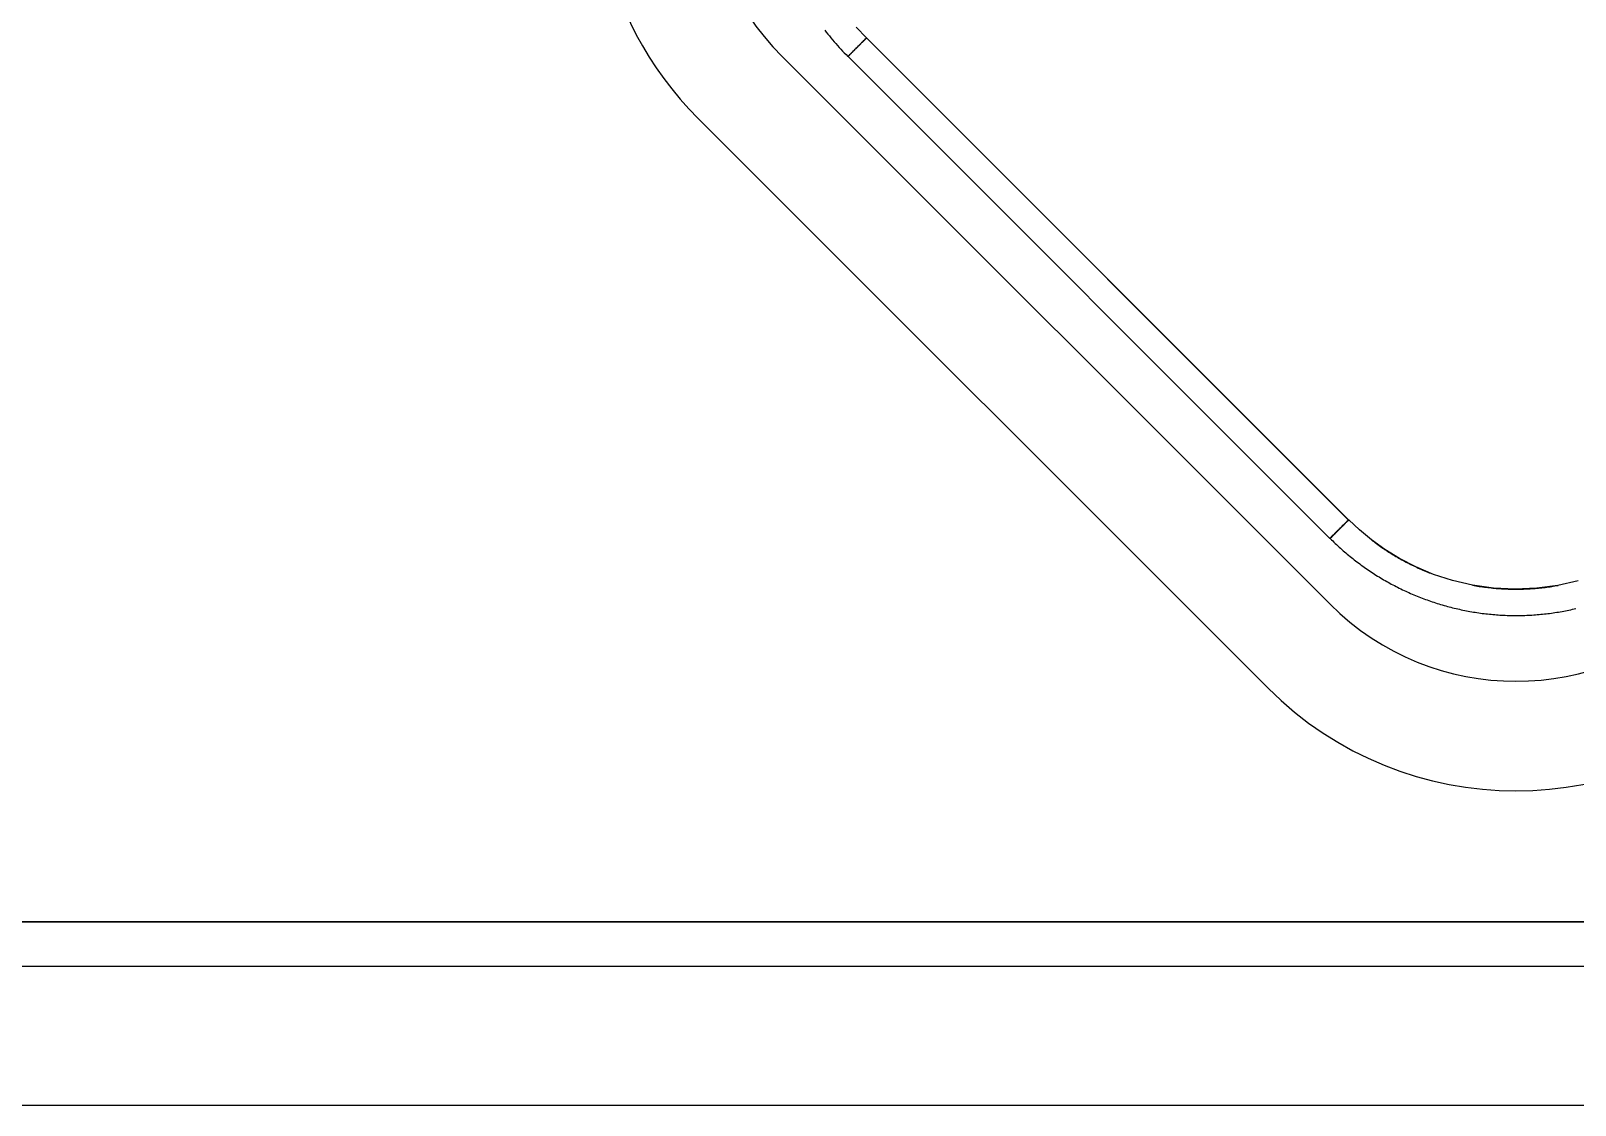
# Paper-space layout 'Sample Network Drawing - A1 Sheet' of a CAD drawing. Extents: x 49 to 806, y 22 to 564.
# Drawn here: x 720.299 to 722.06, y 240.967 to 242.193 of the extents above; entities that cross this region are included whole.
import ezdxf

# ---------------------------------------------------------------- set-up
doc = ezdxf.new("R2010")
doc.units = 0
doc.layers.add('N-EQPM', color=4, linetype='Continuous', lineweight=25)

psp = doc.layouts.new('Sample Network Drawing - A1 Sheet')

# ---------------------------------------------------------------- linework, layer by layer
at = {"layer": 'N-EQPM'}
for p, q in [((721.2519, 242.1852), (721.8019, 241.6352)), ((721.7807, 241.539), (721.1557, 242.164)), ((721.71, 241.4433), (721.06, 242.0933)), ((723.8428, 241.1761), (720.1428, 241.1761)), ((719.8928, 241.1261), (724.0928, 241.1261))]:
    psp.add_line(p, q, dxfattribs=at)
at = {"layer": 'N-EQPM', "flags": 128}
for points in [[(721.2043, 242.1941), (721.2061, 242.1919), (721.2078, 242.1896), (721.2096, 242.1874), (721.2114, 242.1852), (721.2132, 242.183), (721.2151, 242.1808), (721.217, 242.1787), (721.2188, 242.1765), (721.2208, 242.1744), (721.2227, 242.1723), (721.2246, 242.1702), (721.2266, 242.1681), (721.2286, 242.1661), (721.2306, 242.164), (721.2307, 242.1641), (721.2307, 242.1641), (721.2308, 242.1642), (721.2308, 242.1643), (721.231, 242.1644), (721.2311, 242.1645), (721.2312, 242.1647), (721.2314, 242.1648), (721.2316, 242.165), (721.2318, 242.1652), (721.232, 242.1654), (721.2322, 242.1656), (721.2325, 242.1659), (721.2328, 242.1662), (721.233, 242.1665), (721.2333, 242.1668), (721.2337, 242.1671), (721.234, 242.1674), (721.2343, 242.1678), (721.2347, 242.1682), (721.2351, 242.1686), (721.2355, 242.1689), (721.2359, 242.1694), (721.2364, 242.1698), (721.2368, 242.1703), (721.2373, 242.1707), (721.2378, 242.1712), (721.2382, 242.1717), (721.2387, 242.1722), (721.2392, 242.1727), (721.2397, 242.1732), (721.2403, 242.1737), (721.2408, 242.1743), (721.2414, 242.1748), (721.242, 242.1754), (721.2425, 242.176), (721.2431, 242.1766), (721.2437, 242.1771), (721.2443, 242.1777), (721.2449, 242.1783), (721.2455, 242.1789), (721.2461, 242.1795), (721.2467, 242.1802), (721.2474, 242.1808), (721.248, 242.1814), (721.2486, 242.1821), (721.2493, 242.1827), (721.2499, 242.1833), (721.2505, 242.184), (721.2512, 242.1846), (721.2518, 242.1853), (721.2402, 242.1976)], [(721.8015, 241.6352), (721.2521, 242.1852)], [(721.231, 242.164), (721.7804, 241.6141)], [(722.0636, 241.5656), (722.0405, 241.5604), (722.0164, 241.5572), (721.9917, 241.5561), (721.9671, 241.5574), (721.9431, 241.5608), (721.9203, 241.5661), (721.8987, 241.5731), (721.8786, 241.5815), (721.86, 241.5911), (721.8431, 241.6016), (721.8278, 241.6126), (721.8142, 241.6238), (721.8021, 241.6352), (721.8016, 241.6348), (721.8012, 241.6343), (721.8007, 241.6339), (721.8003, 241.6334), (721.7998, 241.633), (721.7994, 241.6325), (721.7989, 241.6321), (721.7985, 241.6317), (721.798, 241.6312), (721.7976, 241.6308), (721.7972, 241.6303), (721.7967, 241.6299), (721.7963, 241.6294), (721.7959, 241.629), (721.7955, 241.6286), (721.795, 241.6282), (721.7946, 241.6277), (721.7942, 241.6273), (721.7938, 241.6269), (721.7933, 241.6265), (721.7929, 241.6261), (721.7925, 241.6257), (721.7921, 241.6253), (721.7917, 241.6249), (721.7913, 241.6245), (721.791, 241.6241), (721.7906, 241.6237), (721.7902, 241.6234), (721.7898, 241.623), (721.7895, 241.6226), (721.7891, 241.6223), (721.7888, 241.6219), (721.7884, 241.6215), (721.7881, 241.6212), (721.7877, 241.6209), (721.7874, 241.6205), (721.7871, 241.6202), (721.7868, 241.6199), (721.7865, 241.6196), (721.7862, 241.6193), (721.7859, 241.619), (721.7856, 241.6187), (721.7853, 241.6184), (721.785, 241.6182), (721.7848, 241.6179), (721.7845, 241.6177), (721.7843, 241.6174), (721.784, 241.6172), (721.7838, 241.6169), (721.7836, 241.6167), (721.7834, 241.6165), (721.7831, 241.6163), (721.7829, 241.6161), (721.7828, 241.6159), (721.7826, 241.6157), (721.7824, 241.6156), (721.7823, 241.6154), (721.7821, 241.6152), (721.7819, 241.6151), (721.7818, 241.6149), (721.7817, 241.6148), (721.7816, 241.6147), (721.7815, 241.6146), (721.7814, 241.6145), (721.7813, 241.6144), (721.7812, 241.6143), (721.7811, 241.6143), (721.7811, 241.6142), (721.781, 241.6141), (721.781, 241.6141), (721.7809, 241.6141), (721.7809, 241.614), (721.7809, 241.614), (721.7823, 241.6126), (721.7838, 241.6112), (721.7852, 241.6098), (721.7867, 241.6084), (721.7882, 241.607), (721.7897, 241.6056), (721.7912, 241.6042), (721.7927, 241.6028), (721.7942, 241.6015), (721.7957, 241.6001), (721.7972, 241.5988), (721.7988, 241.5975), (721.8003, 241.5962), (721.8019, 241.5949), (721.8035, 241.5936), (721.805, 241.5923), (721.8066, 241.5911), (721.8082, 241.5898), (721.8098, 241.5886), (721.8114, 241.5873), (721.813, 241.5861), (721.8147, 241.5849), (721.8163, 241.5837), (721.818, 241.5825), (721.8196, 241.5813), (721.8213, 241.5801), (721.8229, 241.579), (721.8246, 241.5778), (721.8263, 241.5767), (721.828, 241.5756), (721.8297, 241.5745), (721.8314, 241.5734), (721.8331, 241.5723), (721.8348, 241.5712), (721.8366, 241.5701), (721.8383, 241.5691), (721.84, 241.5681), (721.8418, 241.567), (721.8435, 241.566), (721.8453, 241.565), (721.8471, 241.564), (721.8488, 241.563), (721.8506, 241.562), (721.8524, 241.5611), (721.8542, 241.5602), (721.856, 241.5592), (721.8578, 241.5583), (721.8596, 241.5574), (721.8615, 241.5565), (721.8633, 241.5556), (721.8651, 241.5547), (721.867, 241.5539), (721.8688, 241.553), (721.8707, 241.5522), (721.8725, 241.5514), (721.8744, 241.5506), (721.8762, 241.5498), (721.8781, 241.549), (721.88, 241.5482), (721.8819, 241.5475), (721.8838, 241.5467), (721.8856, 241.546), (721.8875, 241.5453), (721.8895, 241.5445), (721.8914, 241.5439), (721.8933, 241.5432), (721.8952, 241.5425), (721.8971, 241.5419), (721.899, 241.5412), (721.901, 241.5406), (721.9029, 241.54), (721.9048, 241.5394), (721.9068, 241.5388), (721.9087, 241.5382), (721.9107, 241.5376), (721.9126, 241.5371), (721.9146, 241.5365), (721.9165, 241.536), (721.9185, 241.5355), (721.9205, 241.535), (721.9224, 241.5345), (721.9244, 241.5341), (721.9264, 241.5336), (721.9284, 241.5332), (721.9304, 241.5327), (721.9323, 241.5323), (721.9343, 241.5319), (721.9363, 241.5315), (721.9383, 241.5311), (721.9403, 241.5308), (721.9423, 241.5304), (721.9443, 241.5301), (721.9463, 241.5298), (721.9483, 241.5295), (721.9503, 241.5292), (721.9523, 241.5289), (721.9543, 241.5286), (721.9564, 241.5284), (721.9584, 241.5281), (721.9604, 241.5279), (721.9624, 241.5277), (721.9644, 241.5275), (721.9664, 241.5273), (721.9685, 241.5271), (721.9705, 241.527), (721.9725, 241.5268), (721.9745, 241.5267), (721.9766, 241.5266), (721.9786, 241.5265), (721.9806, 241.5264), (721.9826, 241.5263), (721.9847, 241.5263), (721.9867, 241.5262), (721.9887, 241.5262), (721.9908, 241.5262), (721.9928, 241.5262), (721.9948, 241.5262), (721.9968, 241.5262), (721.9989, 241.5262), (722.0009, 241.5263), (722.0029, 241.5263), (722.005, 241.5264), (722.007, 241.5265), (722.009, 241.5266), (722.011, 241.5267), (722.0131, 241.5268), (722.0151, 241.527), (722.0171, 241.5271), (722.0191, 241.5273), (722.0212, 241.5275), (722.0232, 241.5277), (722.0252, 241.5279), (722.0272, 241.5281), (722.0292, 241.5284), (722.0312, 241.5286), (722.0332, 241.5289), (722.0352, 241.5292), (722.0373, 241.5295), (722.0393, 241.5298), (722.0413, 241.5301), (722.0433, 241.5304), (722.0453, 241.5308), (722.0473, 241.5311), (722.0493, 241.5315), (722.0512, 241.5319), (722.0532, 241.5323), (722.0552, 241.5327), (722.0572, 241.5332), (722.0592, 241.5336), (722.0612, 241.5341)], [(721.8277, 241.6127), (721.8292, 241.6115), (721.8307, 241.6104), (721.8322, 241.6092), (721.8337, 241.6081), (721.8353, 241.607), (721.8368, 241.6059), (721.8383, 241.6048), (721.8399, 241.6037), (721.8415, 241.6027), (721.843, 241.6016), (721.8446, 241.6006), (721.8462, 241.5995), (721.8478, 241.5985), (721.8494, 241.5975), (721.851, 241.5965), (721.8526, 241.5955), (721.8542, 241.5945), (721.8559, 241.5935), (721.8575, 241.5926), (721.8591, 241.5916), (721.8608, 241.5907), (721.8624, 241.5898), (721.8641, 241.5889), (721.8658, 241.588), (721.8675, 241.587), (721.8692, 241.5862), (721.8709, 241.5853), (721.8727, 241.5844), (721.8744, 241.5835), (721.8761, 241.5827), (721.8779, 241.5819), (721.8796, 241.5811), (721.8814, 241.5802), (721.8832, 241.5795), (721.8849, 241.5787), (721.8867, 241.5779), (721.8885, 241.5772), (721.8903, 241.5764), (721.8921, 241.5757), (721.8939, 241.575), (721.8957, 241.5743), (721.8975, 241.5736), (721.8993, 241.5729)], [(721.9431, 241.5608), (721.945, 241.5604), (721.947, 241.5601), (721.9489, 241.5597), (721.9508, 241.5594), (721.9528, 241.5591), (721.9547, 241.5589), (721.9567, 241.5586), (721.9586, 241.5583), (721.9606, 241.5581), (721.9625, 241.5579), (721.9644, 241.5576), (721.9664, 241.5574), (721.9684, 241.5573), (721.9703, 241.5571), (721.9723, 241.5569), (721.9742, 241.5568), (721.9762, 241.5567), (721.9781, 241.5565), (721.9801, 241.5564), (721.9821, 241.5564), (721.984, 241.5563), (721.986, 241.5562), (721.988, 241.5562), (721.9899, 241.5562), (721.9919, 241.5561), (721.9938, 241.5561), (721.9957, 241.5562), (721.9976, 241.5562), (721.9995, 241.5562), (722.0014, 241.5563), (722.0033, 241.5564), (722.0052, 241.5564), (722.0071, 241.5565), (722.009, 241.5566), (722.0109, 241.5568), (722.0128, 241.5569), (722.0147, 241.557), (722.0166, 241.5572), (722.0185, 241.5574), (722.0204, 241.5576), (722.0223, 241.5578), (722.0241, 241.558), (722.026, 241.5582), (722.0279, 241.5584), (722.0298, 241.5587), (722.0317, 241.559), (722.0336, 241.5593), (722.0354, 241.5595), (722.0373, 241.5599), (722.0392, 241.5602), (722.0411, 241.5605)], [(723.8402, 241.1765), (720.1442, 241.1765), (720.1442, 241.3269), (720.1442, 241.4766), (719.5617, 241.4766), (719.4805, 241.4335), (719.3951, 241.402), (719.306, 241.3832), (719.2157, 241.3772), (719.1247, 241.3832), (719.0356, 241.402), (718.9502, 241.4335), (718.8696, 241.4766), (718.1417, 241.4766), (718.1798, 241.222), (718.2204, 240.9674), (725.93, 240.9674)]]:
    psp.add_lwpolyline(points, dxfattribs=at)
psp.add_lwpolyline([(721.8015, 241.6352), (721.2521, 242.1852), (721.2514, 242.1845), (721.2507, 242.1838), (721.2499, 242.183), (721.2492, 242.1823), (721.2485, 242.1816), (721.2477, 242.1808), (721.247, 242.1801), (721.2463, 242.1794), (721.2456, 242.1787), (721.2449, 242.1779), (721.2442, 242.1773), (721.2435, 242.1766), (721.2428, 242.1759), (721.2422, 242.1753), (721.2415, 242.1746), (721.2409, 242.174), (721.2403, 242.1733), (721.2397, 242.1728), (721.2391, 242.1722), (721.2385, 242.1716), (721.238, 242.171), (721.2374, 242.1705), (721.2369, 242.1699), (721.2364, 242.1695), (721.2359, 242.169), (721.2355, 242.1685), (721.235, 242.1681), (721.2346, 242.1676), (721.2341, 242.1672), (721.2338, 242.1669), (721.2334, 242.1665), (721.2331, 242.1662), (721.2328, 242.1659), (721.2325, 242.1656), (721.2322, 242.1653), (721.232, 242.1651), (721.2318, 242.1648), (721.2316, 242.1647), (721.2314, 242.1645), (721.2313, 242.1643), (721.2312, 242.1642), (721.2311, 242.1641), (721.231, 242.1641), (721.231, 242.164), (721.7804, 241.6141), (721.7804, 241.6141), (721.7805, 241.6142), (721.7806, 241.6143), (721.7807, 241.6144), (721.7808, 241.6145), (721.781, 241.6147), (721.7812, 241.6149), (721.7814, 241.6151), (721.7816, 241.6153), (721.7819, 241.6156), (721.7822, 241.6159), (721.7825, 241.6162), (721.7828, 241.6165), (721.7832, 241.6169), (721.7836, 241.6173), (721.784, 241.6177), (721.7844, 241.6181), (721.7849, 241.6186), (721.7853, 241.619), (721.7858, 241.6195), (721.7863, 241.62), (721.7868, 241.6205), (721.7874, 241.6211), (721.7879, 241.6216), (721.7885, 241.6222), (721.7891, 241.6228), (721.7897, 241.6234), (721.7903, 241.624), (721.791, 241.6247), (721.7916, 241.6253), (721.7922, 241.626), (721.7929, 241.6266), (721.7936, 241.6273), (721.7943, 241.628), (721.795, 241.6287), (721.7957, 241.6294), (721.7964, 241.6301), (721.7971, 241.6309), (721.7979, 241.6316), (721.7986, 241.6323), (721.7993, 241.633), (721.8001, 241.6338), (721.8008, 241.6345)], close=True, dxfattribs=at)
at = {"layer": 'N-EQPM'}
for centre, radius, start, end in [((721.3678, 242.3761), 0.3, 135, 225), ((721.3428, 242.3761), 0.4, 157.3316, 225), ((721.9928, 241.7511), 0.3, 225, 315), ((721.9928, 241.7261), 0.4, 225, 315)]:
    psp.add_arc(centre, radius, start, end, dxfattribs=at)

doc.saveas('drawing.dxf')
